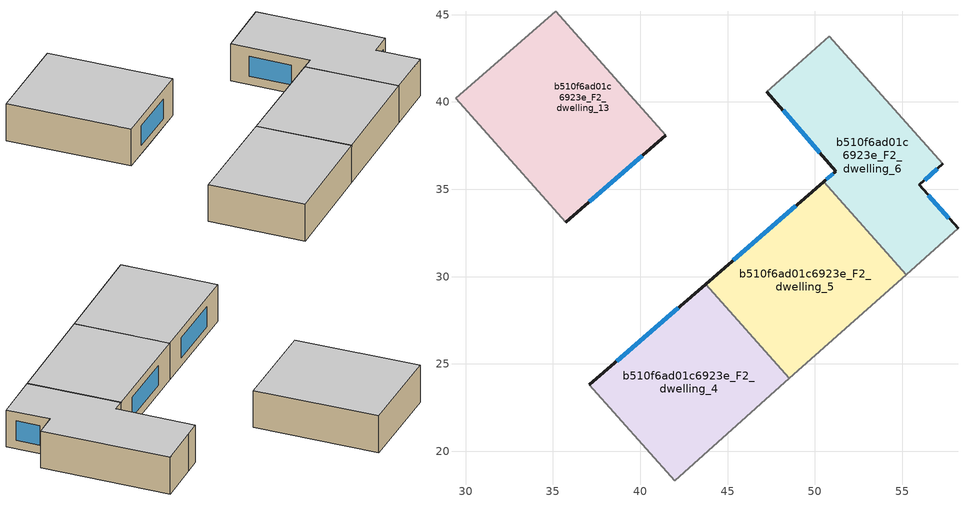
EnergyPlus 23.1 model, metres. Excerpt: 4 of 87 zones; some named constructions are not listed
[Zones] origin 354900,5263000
b510f6ad01c6923e_F2_dwelling_13
 floor to b510f6ad01c6923e_F1_dwelling_13 (EU_floor_Construction): 31.97,42.42 38.27,35.33 35.72,33.12 29.42,40.2 z6
 floor to b510f6ad01c6923e_F1_dwelling_14 (EU_floor_Construction): 35.15,45.18 41.46,38.09 38.27,35.33 31.97,42.42 z6
 wall outside (EU_wall_Construction): 35.72,33.12 41.46,38.09 z6:9
 wall to b510f6ad01c6923e_F2_dwelling_12 (EU_wall_Construction): 29.42,40.2 35.72,33.12 z6:9
 wall adiabatic (EU_wall_Construction): 35.15,45.18 29.42,40.2 z6:9
 wall to b510f6ad01c6923e_F2_dwelling_14 (EU_wall_Construction): 41.46,38.09 35.15,45.18 z6:9
 window (EU_Window_Construction): 37.06,34.28 40.11,36.92 z6.7:8.3
 ceiling to b510f6ad01c6923e_F3_dwelling_13 (EU_floor_Construction): 41.46,38.09 35.15,45.18 29.42,40.2 35.72,33.12 z9
b510f6ad01c6923e_F2_dwelling_4
 floor to b510f6ad01c6923e_F1_dwelling_4 (EU_floor_Construction): 43.73,29.57 48.53,24.17 41.96,18.33 37.09,23.82 z6
 wall outside (EU_wall_Construction): 43.73,29.57 37.09,23.82 z6:9
 wall to b510f6ad01c6923e_F2_dwelling_5 (EU_wall_Construction): 48.53,24.17 43.73,29.57 z6:9
 wall adiabatic (EU_wall_Construction): 41.96,18.33 48.53,24.17 z6:9
 wall to b510f6ad01c6923e_F2_dwelling_3 (EU_wall_Construction): 37.09,23.82 41.96,18.33 z6:9
 window (EU_Window_Construction): 42.17,28.22 38.65,25.17 z6.7:8.3
 ceiling to b510f6ad01c6923e_F3_dwelling_4 (EU_floor_Construction): 48.53,24.17 43.73,29.57 37.09,23.82 41.96,18.33 z9
b510f6ad01c6923e_F2_dwelling_5
 floor to b510f6ad01c6923e_F1_dwelling_5 (EU_floor_Construction): 50.49,35.42 55.21,30.11 48.53,24.17 43.73,29.57 z6
 wall outside (EU_wall_Construction): 50.49,35.42 43.73,29.57 z6:9
 wall to b510f6ad01c6923e_F2_dwelling_6 (EU_wall_Construction): 55.21,30.11 50.49,35.42 z6:9
 wall adiabatic (EU_wall_Construction): 48.53,24.17 55.21,30.11 z6:9
 window (EU_Window_Construction): 48.9,34.05 45.32,30.94 z6.7:8.3
 ceiling to b510f6ad01c6923e_F3_dwelling_5 (EU_floor_Construction): 55.21,30.11 50.49,35.42 43.73,29.57 48.53,24.17 z9
b510f6ad01c6923e_F2_dwelling_6
 floor to b510f6ad01c6923e_F1_dwelling_6 (EU_floor_Construction): 57.31,36.45 55.96,35.25 58.19,32.76 55.21,30.11 50.49,35.42 51.2,36.04 47.24,40.58 50.82,43.76 z6
 wall outside (EU_wall_Construction): 47.24,40.58 51.2,36.04 50.49,35.42 / 58.19,32.76 55.96,35.25 57.31,36.45 z6:9
 wall to b510f6ad01c6923e_F2_dwelling_7 (EU_wall_Construction): 57.31,36.45 50.82,43.76 z6:9
 wall adiabatic (EU_wall_Construction): 55.21,30.11 58.19,32.76 z6:9
 wall to b510f6ad01c6923e_F2_dwelling_14 (EU_wall_Construction): 48.24,41.47 47.24,40.58 z6:9
 wall to b510f6ad01c6923e_F2_dwelling_15 (EU_wall_Construction): 50.82,43.76 48.24,41.47 z6:9
 window (EU_Window_Construction): 51.03,35.89 50.66,35.57 / 48.17,39.51 50.27,37.1 / 56.28,35.53 57,36.17 / 57.66,33.34 56.48,34.66 z6.7:8.3
 ceiling to b510f6ad01c6923e_F3_dwelling_6 (EU_floor_Construction): 58.19,32.76 55.96,35.25 57.31,36.45 50.82,43.76 47.24,40.58 51.2,36.04 50.49,35.42 55.21,30.11 z9
[SCHEDULE:FILE] Column Number=1; Rows to Skip at Top=0; Number of Hours of Data=8760; Column Separator=Comma; Interpolate to Timestep=No; Minutes per Item=60; Adjust Schedule for Daylight Savings=Yes
Name | File
EU_Step8_GainSchedule_b510f6ad01c6923e_F4_dwelling_1_f000 | ../../schedules/b510f6ad01c6923e/b510f6ad01c6923e_F4_dwelling_1_f000_gain.csv
EU_Step8_GainSchedule_b510f6ad01c6923e_F4_dwelling_2_f000 | ../../schedules/b510f6ad01c6923e/b510f6ad01c6923e_F4_dwelling_2_f000_gain.csv
EU_Step8_GainSchedule_b510f6ad01c6923e_F4_dwelling_3_f000 | ../../schedules/b510f6ad01c6923e/b510f6ad01c6923e_F4_dwelling_3_f000_gain.csv
EU_Step8_GainSchedule_b510f6ad01c6923e_F4_dwelling_4_f000 | ../../schedules/b510f6ad01c6923e/b510f6ad01c6923e_F4_dwelling_4_f000_gain.csv
EU_Step8_GainSchedule_b510f6ad01c6923e_F4_dwelling_5_f000 | ../../schedules/b510f6ad01c6923e/b510f6ad01c6923e_F4_dwelling_5_f000_gain.csv
EU_Step8_GainSchedule_b510f6ad01c6923e_F4_dwelling_6_f000 | ../../schedules/b510f6ad01c6923e/b510f6ad01c6923e_F4_dwelling_6_f000_gain.csv
EU_Step8_GainSchedule_b510f6ad01c6923e_F4_dwelling_7_f000 | ../../schedules/b510f6ad01c6923e/b510f6ad01c6923e_F4_dwelling_7_f000_gain.csv
EU_Step8_GainSchedule_b510f6ad01c6923e_F4_dwelling_8_f000 | ../../schedules/b510f6ad01c6923e/b510f6ad01c6923e_F4_dwelling_8_f000_gain.csv
EU_Step8_GainSchedule_b510f6ad01c6923e_F4_dwelling_9_f000 | ../../schedules/b510f6ad01c6923e/b510f6ad01c6923e_F4_dwelling_9_f000_gain.csv
EU_Step8_GainSchedule_b510f6ad01c6923e_F4_dwelling_10_f000 | ../../schedules/b510f6ad01c6923e/b510f6ad01c6923e_F4_dwelling_10_f000_gain.csv
EU_Step8_GainSchedule_b510f6ad01c6923e_F4_dwelling_11_f000 | ../../schedules/b510f6ad01c6923e/b510f6ad01c6923e_F4_dwelling_11_f000_gain.csv
EU_Step8_GainSchedule_b510f6ad01c6923e_F4_dwelling_12_f000 | ../../schedules/b510f6ad01c6923e/b510f6ad01c6923e_F4_dwelling_12_f000_gain.csv
EU_Step8_GainSchedule_b510f6ad01c6923e_F4_dwelling_13_f000 | ../../schedules/b510f6ad01c6923e/b510f6ad01c6923e_F4_dwelling_13_f000_gain.csv
EU_Step8_GainSchedule_b510f6ad01c6923e_F4_dwelling_14_f000 | ../../schedules/b510f6ad01c6923e/b510f6ad01c6923e_F4_dwelling_14_f000_gain.csv
EU_Step8_GainSchedule_b510f6ad01c6923e_F4_dwelling_15_f000 | ../../schedules/b510f6ad01c6923e/b510f6ad01c6923e_F4_dwelling_15_f000_gain.csv
EU_Step8_GainSchedule_b510f6ad01c6923e_F4_dwelling_16_f000 | ../../schedules/b510f6ad01c6923e/b510f6ad01c6923e_F4_dwelling_16_f000_gain.csv
